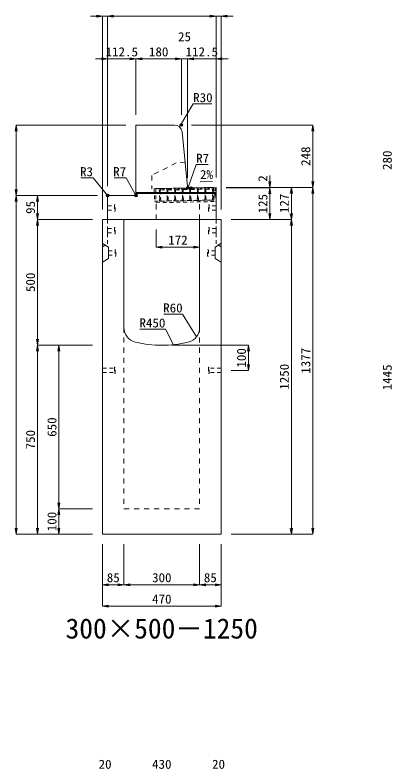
# Model space of a CAD drawing. Units: millimetres at full size; some dimension numbers follow another scale. Extents: x -18734 to 51600, y -18820 to 17820.
# Drawn here: x 10818 to 12313, y 5917 to 8912 of the extents above; entities that cross this region are included whole.
import ezdxf
from ezdxf.enums import TextEntityAlignment as Align

# ---------------------------------------------------------------- set-up
doc = ezdxf.new("R2010")
doc.units = ezdxf.units.MM
doc.header["$LTSCALE"] = 20
doc.header["$PDMODE"] = 32
doc.header["$PDSIZE"] = 10
doc.linetypes.add('USER1', pattern=[2, 1, -1])
doc.linetypes.add('USER2', pattern=[1.35, 0.75, -0.6])
for name, color, linetype, lineweight in [('インサート', 3, 'USER2', 9), ('グレーチング', 7, 'USER2', 5), ('受枠', 3, 'USER2', 9), ('寸法線', 7, 'Continuous', 13), ('引出線', 4, 'Continuous', 13), ('本体', 2, 'Continuous', 13), ('目地', 132, 'Continuous', 5)]:
    doc.layers.add(name, color=color, linetype=linetype, lineweight=lineweight)
doc.layers.add('作業エリア', color=11, linetype='Continuous')
doc.layers.add('文字', color=7, linetype='Continuous')
doc.styles.add('ＭＳ 明朝', font='')
doc.styles.get('ＭＳ 明朝').set_extended_font_data('MS Mincho')

# ---------------------------------------------------------------- blocks, each defined once
blk = doc.blocks.new('open_arrow')
at = {"color": 0, "linetype": 'Continuous', "lineweight": -2}
blk.add_lwpolyline([(7.5, 1.25), (0, 0), (7.5, -1.25)], dxfattribs=at)

msp = doc.modelspace()

# ---------------------------------------------------------------- linework, layer by layer
at = {"layer": 'インサート'}
for p, q in [((11185, 8153.5), (11212, 8153.5)), ((11185, 8153.5), (11185, 8136.5)), ((11215, 8157.5), (11212, 8157.5)), ((11212, 8157.5), (11212, 8132.5)), ((11215, 8132.5), (11215, 8157.5)), ((11585, 8157.5), (11588, 8157.5)), ((11585, 8132.5), (11585, 8157.5)), ((11588, 8157.5), (11588, 8132.5)), ((11615, 8153.5), (11588, 8153.5)), ((11615, 8153.5), (11615, 8136.5)), ((11185, 8136.5), (11212, 8136.5)), ((11212, 8132.5), (11215, 8132.5)), ((11588, 8132.5), (11585, 8132.5)), ((11615, 8136.5), (11588, 8136.5)), ((11185, 8063.5), (11212, 8063.5)), ((11185, 8063.5), (11185, 8046.5)), ((11215, 8067.5), (11212, 8067.5)), ((11212, 8067.5), (11212, 8042.5)), ((11215, 8042.5), (11215, 8067.5)), ((11585, 8067.5), (11588, 8067.5)), ((11585, 8042.5), (11585, 8067.5)), ((11588, 8067.5), (11588, 8042.5)), ((11615, 8063.5), (11588, 8063.5)), ((11615, 8063.5), (11615, 8046.5)), ((11185, 8046.5), (11212, 8046.5)), ((11212, 8042.5), (11215, 8042.5)), ((11588, 8042.5), (11585, 8042.5)), ((11615, 8046.5), (11588, 8046.5)), ((11188.2, 7975.5), (11215.2, 7975.5)), ((11188.2, 7975.5), (11188.2, 7958.5)), ((11218.2, 7979.5), (11215.2, 7979.5)), ((11215.2, 7979.5), (11215.2, 7954.5)), ((11218.2, 7954.5), (11218.2, 7979.5)), ((11581.8, 7979.5), (11584.8, 7979.5)), ((11581.8, 7954.5), (11581.8, 7979.5)), ((11584.8, 7979.5), (11584.8, 7954.5)), ((11611.8, 7975.5), (11584.8, 7975.5)), ((11611.8, 7975.5), (11611.8, 7958.5)), ((11188.2, 7958.5), (11215.2, 7958.5)), ((11215.2, 7954.5), (11218.2, 7954.5)), ((11584.8, 7954.5), (11581.8, 7954.5)), ((11611.8, 7958.5), (11584.8, 7958.5)), ((11165, 7508.5), (11212, 7508.5)), ((11165, 7508.5), (11165, 7491.5)), ((11165, 7491.5), (11212, 7491.5)), ((11215, 7512.5), (11212, 7512.5)), ((11212, 7512.5), (11212, 7487.5)), ((11212, 7487.5), (11215, 7487.5)), ((11215, 7487.5), (11215, 7512.5)), ((11588, 7512.5), (11585, 7512.5)), ((11585, 7512.5), (11585, 7487.5)), ((11585, 7487.5), (11588, 7487.5)), ((11588, 7487.5), (11588, 7512.5)), ((11635, 7508.5), (11588, 7508.5)), ((11635, 7491.5), (11588, 7491.5)), ((11635, 7491.5), (11635, 7508.5))]:
    msp.add_line(p, q, dxfattribs=at)
at = {"layer": 'グレーチング'}
for p, q in [((11389.92, 8222.5), (11604.88, 8226.8)), ((11395.04, 8216.6), (11419.92, 8223.1)), ((11395.04, 8216.6), (11420.04, 8217.1)), ((11425.04, 8217.2), (11449.91, 8223.7)), ((11425.04, 8217.2), (11450.03, 8217.7)), ((11455.03, 8217.8), (11479.91, 8224.3)), ((11455.03, 8217.8), (11480.03, 8218.3)), ((11485.03, 8218.4), (11509.9, 8224.9)), ((11485.03, 8218.4), (11510.02, 8218.9)), ((11515.02, 8219), (11539.89, 8225.5)), ((11515.02, 8219), (11540.01, 8219.5)), ((11545.01, 8219.6), (11569.89, 8226.1)), ((11545.01, 8219.6), (11570.01, 8220.1)), ((11575.01, 8220.2), (11599.88, 8226.7)), ((11575.01, 8220.2), (11600, 8220.7)), ((11390.92, 8172.51), (11605.88, 8176.81))]:
    msp.add_line(p, q, dxfattribs=at)
for points in [[(11389.92, 8222.5), (11394.92, 8222.6), (11395.04, 8216.6), (11394.06, 8215.58), (11394.78, 8179.59), (11395.8, 8178.61), (11395.92, 8172.61), (11390.92, 8172.51), (11390.8, 8178.51), (11391.78, 8179.53), (11391.06, 8215.52), (11390.04, 8216.5)], [(11419.92, 8223.1), (11424.92, 8223.2), (11425.04, 8217.2), (11424.06, 8216.18), (11424.78, 8180.19), (11425.8, 8179.21), (11425.92, 8173.21), (11420.92, 8173.11), (11420.8, 8179.11), (11421.78, 8180.13), (11421.06, 8216.12), (11420.04, 8217.1)], [(11449.91, 8223.7), (11454.91, 8223.8), (11455.03, 8217.8), (11454.05, 8216.78), (11454.77, 8180.79), (11455.79, 8179.81), (11455.91, 8173.81), (11450.91, 8173.71), (11450.79, 8179.71), (11451.77, 8180.73), (11451.05, 8216.72), (11450.03, 8217.7)], [(11479.91, 8224.3), (11484.91, 8224.4), (11485.03, 8218.4), (11484.05, 8217.38), (11484.77, 8181.39), (11485.79, 8180.41), (11485.91, 8174.41), (11480.91, 8174.31), (11480.79, 8180.31), (11481.77, 8181.33), (11481.05, 8217.32), (11480.03, 8218.3)], [(11509.9, 8224.9), (11514.9, 8225), (11515.02, 8219), (11514.04, 8217.98), (11514.76, 8181.99), (11515.78, 8181.01), (11515.9, 8175.01), (11510.9, 8174.91), (11510.78, 8180.91), (11511.76, 8181.93), (11511.04, 8217.92), (11510.02, 8218.9)], [(11539.89, 8225.5), (11544.89, 8225.6), (11545.01, 8219.6), (11544.03, 8218.58), (11544.75, 8182.59), (11545.77, 8181.61), (11545.89, 8175.61), (11540.89, 8175.51), (11540.77, 8181.51), (11541.75, 8182.53), (11541.03, 8218.52), (11540.01, 8219.5)], [(11569.89, 8226.1), (11574.89, 8226.2), (11575.01, 8220.2), (11574.03, 8219.18), (11574.75, 8183.19), (11575.77, 8182.21), (11575.89, 8176.21), (11570.89, 8176.11), (11570.77, 8182.11), (11571.75, 8183.13), (11571.03, 8219.12), (11570.01, 8220.1)], [(11599.88, 8226.7), (11604.88, 8226.8), (11605, 8220.8), (11604.02, 8219.78), (11604.74, 8183.79), (11605.76, 8182.81), (11605.88, 8176.81), (11600.88, 8176.71), (11600.76, 8182.71), (11601.74, 8183.73), (11601.02, 8219.72), (11600, 8220.7)]]:
    msp.add_lwpolyline(points, close=True, dxfattribs=at)
at = {"layer": '作業エリア'}
for p in [(11477.5, 8475), (11502.5, 8225), (11515, 8225), (11185, 8195), (11297.5, 8195)]:
    msp.add_point(p, dxfattribs=at)
at = {"layer": '受枠'}
for p, q in [((11369.93, 8222.1), (11612.88, 8226.96)), ((11369.93, 8222.1), (11370.93, 8172.11)), ((11375.93, 8222.22), (11377.05, 8166.23)), ((11606.88, 8226.84), (11607.88, 8176.85)), ((11612.88, 8226.96), (11614, 8170.97)), ((11370.93, 8172.11), (11607.88, 8176.85)), ((11550.89, 8175.71), (11551.01, 8169.71)), ((11377.05, 8166.23), (11614, 8170.97))]:
    msp.add_line(p, q, dxfattribs=at)
at = {"layer": '寸法線'}
for p, q in [((11233, 8907.69), (11117, 8907.69)), ((11165, 8140), (11165, 8907.69)), ((11185, 8907.69), (11615, 8907.69)), ((11185, 8232), (11185, 8907.69)), ((11185, 8232), (11185, 8907.69)), ((11567, 8907.69), (11683, 8907.69)), ((11615, 8267), (11615, 8907.69)), ((11615, 8267), (11615, 8907.69)), ((11635, 8140), (11635, 8907.69)), ((11137, 8737.69), (11297.5, 8737.69)), ((11185, 8232), (11185, 8737.69)), ((11297.5, 8737.69), (11477.5, 8737.69)), ((11297.5, 8515), (11297.5, 8737.69)), ((11297.5, 8515), (11297.5, 8737.69)), ((11429.5, 8737.69), (11550.5, 8737.69)), ((11477.5, 8515), (11477.5, 8737.69)), ((11477.5, 8515), (11477.5, 8737.69)), ((11502.5, 8265), (11502.5, 8737.69)), ((11502.5, 8737.69), (11663, 8737.69)), ((11502.5, 8265), (11502.5, 8737.69)), ((11615, 8267), (11615, 8737.69)), ((10822.06, 8195), (10822.06, 8475)), ((11257.5, 8475), (10822.06, 8475)), ((11517.5, 8475), (11998.78, 8475)), ((11998.78, 8227), (11998.78, 8475)), ((11828.78, 8177), (11828.78, 8275)), ((11655, 8227), (11998.78, 8227)), ((11655, 8227), (11913.78, 8227)), ((11655, 8227), (11828.78, 8227)), ((11655, 8227), (11998.78, 8227)), ((11655, 8225), (11828.78, 8225)), ((11655, 8225), (11828.78, 8225)), ((11828.78, 8100), (11828.78, 8225)), ((11913.78, 8100), (11913.78, 8227)), ((11998.78, 8227), (11998.78, 6850)), ((10822.06, 6850), (10822.06, 8195)), ((11145, 8195), (10822.06, 8195)), ((11145, 8195), (10822.06, 8195)), ((10907.06, 8100), (10907.06, 8195)), ((11145, 8195), (10907.06, 8195)), ((10907.06, 8100), (10907.06, 7600)), ((11125, 8100), (10907.06, 8100)), ((11125, 8100), (10907.06, 8100)), ((11675, 8100), (11913.78, 8100)), ((11675, 8100), (11913.78, 8100)), ((11675, 8100), (11828.78, 8100)), ((11913.78, 8100), (11913.78, 6850)), ((11378, 8060), (11378, 7989.77)), ((11378, 7989.77), (11550, 7989.77)), ((11125, 7600), (10907.06, 7600)), ((10907.06, 6850), (10907.06, 7600)), ((11125, 7600), (10907.06, 7600)), ((10992.06, 7600), (10992.06, 6950)), ((11125, 7600), (10992.06, 7600)), ((11440, 7600), (11743.78, 7600)), ((11743.78, 7600), (11743.78, 7500)), ((11675, 7500), (11743.78, 7500)), ((11125, 6950), (10992.06, 6950)), ((10992.06, 6950), (10992.06, 6850)), ((11125, 6950), (10992.06, 6950)), ((11125, 6850), (10822.06, 6850)), ((11125, 6850), (10907.06, 6850)), ((11125, 6850), (10992.06, 6850)), ((11675, 6850), (11913.78, 6850)), ((11675, 6850), (11998.78, 6850)), ((11165, 6810), (11165, 6648.84)), ((11165, 6810), (11165, 6563.84)), ((11250, 6810), (11250, 6648.84)), ((11250, 6810), (11250, 6648.84)), ((11550, 6810), (11550, 6648.84)), ((11550, 6810), (11550, 6648.84)), ((11635, 6810), (11635, 6648.84)), ((11635, 6810), (11635, 6563.84)), ((11165, 6648.84), (11250, 6648.84)), ((11250, 6648.84), (11550, 6648.84)), ((11550, 6648.84), (11635, 6648.84)), ((11165, 6563.84), (11635, 6563.84))]:
    msp.add_line(p, q, dxfattribs=at)
at = {"layer": '引出線'}
for points in [[(11470.48, 8467.24), (11524.33, 8558.64), (11599, 8558.64)], [(11504.14, 8226.81), (11536.08, 8317.58), (11584.01, 8317.58)], [(11185.88, 8194.12), (11127.15, 8264.49), (11079.43, 8264.49)], [(11295.45, 8197.05), (11258.75, 8264.49), (11210.82, 8264.49)], [(11552.12, 8249.12), (11600.83, 8250.1), (11552.08, 8249.12)], [(11537.07, 7633.32), (11482.66, 7723.21), (11407.98, 7723.21)], [(11446.44, 7602.4), (11414.22, 7663.55), (11313.21, 7663.55)]]:
    msp.add_lwpolyline(points, dxfattribs=at)
at = {"layer": '本体'}
for p, q in [((11297.5, 8475), (11297.5, 8202)), ((11297.5, 8475), (11450.35, 8475)), ((11480.2, 8447.99), (11501.87, 8231.3)), ((11515, 8225), (11508.83, 8225)), ((11615, 8227), (11515, 8225)), ((11615, 8227), (11615, 8100)), ((11185, 8192), (11185, 8100)), ((11290.5, 8195), (11188, 8195)), ((11165, 8100), (11165, 6850)), ((11165, 8100), (11250, 8100)), ((11185, 8100), (11615, 8100)), ((11250, 8100), (11250, 7670.53)), ((11550, 8100), (11635, 8100)), ((11550, 8100), (11550, 7670.53)), ((11635, 8100), (11635, 6850)), ((11165, 6850), (11635, 6850))]:
    msp.add_line(p, q, dxfattribs=at)
at = {"layer": '本体', "linetype": 'USER1'}
for p, q in [((11457.5, 8325), (11360.5, 8275)), ((11492.2, 8328), (11457.5, 8325)), ((11360.5, 8275), (11360.5, 8221.91)), ((11515, 8225), (11360.5, 8221.91)), ((11550, 8100), (11550, 8175.69)), ((11378, 8100), (11378, 8172.25))]:
    msp.add_line(p, q, dxfattribs=at)
at = {"layer": '本体', "linetype": 'USER2', "lineweight": 9}
for p, q in [((11185, 8003), (11185, 8100)), ((11615, 8003), (11615, 8100)), ((11165, 7990.5), (11185, 8003)), ((11635, 7990.5), (11615, 8003))]:
    msp.add_line(p, q, dxfattribs=at)
at = {"layer": '本体', "lineweight": 9}
for p, q in [((11165, 8004), (11188.2, 7989.5)), ((11634.58, 8003.74), (11611.8, 7989.5)), ((11188.2, 7989.5), (11188.2, 7944.5)), ((11611.8, 7989.5), (11611.8, 7944.5)), ((11188.2, 7944.5), (11165, 7930)), ((11611.8, 7944.5), (11635, 7930))]:
    msp.add_line(p, q, dxfattribs=at)
at = {"layer": '本体', "linetype": 'USER1', "lineweight": 15}
for p, q in [((11250, 7670.53), (11250, 6950)), ((11550, 7670.53), (11550, 6950)), ((11250, 6950), (11550, 6950))]:
    msp.add_line(p, q, dxfattribs=at)
at = {"layer": '本体'}
for centre, radius, start, end in [((11450.35, 8445), 30, 5.71059, 90), ((11508.83, 8232), 7, 185.71059, 270), ((11188, 8192), 3, 90, 180), ((11290.5, 8202), 7, 270, 0), ((11310, 7670.53), 60, 180, 256.65764), ((11490, 7670.53), 60, 283.34236, 0), ((11400, 8050), 450, 256.65764, 283.34236)]:
    msp.add_arc(centre, radius, start, end, dxfattribs=at)
at = {"layer": '目地'}
for p, q in [((11615, 8207), (11297.5, 8207)), ((11615, 8203), (11297.5, 8203))]:
    msp.add_line(p, q, dxfattribs=at)

# ---------------------------------------------------------------- block references
at = {"layer": '寸法線', "xscale": 3.2, "yscale": 3.2}
for p, rotation in [((11165, 8907.69), 180), ((11615, 8907.69), 180), ((11615, 8907.69), 180), ((11185, 8737.69), 180), ((11297.5, 8737.69), 180), ((11477.5, 8737.69), 180), ((11477.5, 8737.69), 180), ((10822.06, 8475), 270), ((11998.78, 8475), 270), ((11828.78, 8227), 90), ((11998.78, 8227), 90), ((10822.06, 8195), 90), ((11828.78, 8225), 270), ((11828.78, 8225), 270), ((11913.78, 8227), 270), ((11998.78, 8227), 270), ((10822.06, 8195), 270), ((10907.06, 8195), 270), ((10907.06, 8100), 90), ((11828.78, 8100), 90), ((11913.78, 8100), 90), ((10907.06, 8100), 270), ((11913.78, 8100), 270), ((11550, 7989.77), 180), ((10907.06, 7600), 90), ((10907.06, 7600), 270), ((10992.06, 7600), 270), ((11743.78, 7600), 270), ((11743.78, 7500), 90), ((10992.06, 6950), 90), ((10992.06, 6950), 270), ((10822.06, 6850), 90), ((10907.06, 6850), 90), ((10992.06, 6850), 90), ((11913.78, 6850), 90), ((11998.78, 6850), 90), ((11250, 6648.84), 180), ((11550, 6648.84), 180), ((11635, 6648.84), 180), ((11635, 6563.84), 180)]:
    msp.add_blockref('open_arrow', p, dxfattribs=dict(at, rotation=rotation))
for p in [(11185, 8907.69), (11185, 8907.69), (11635, 8907.69), (11297.5, 8737.69), (11502.5, 8737.69), (11502.5, 8737.69), (11615, 8737.69), (11378, 7989.77), (11165, 6648.84), (11250, 6648.84), (11550, 6648.84), (11165, 6563.84)]:
    msp.add_blockref('open_arrow', p, dxfattribs=at)
at = {"layer": '引出線', "xscale": 0.0533, "yscale": 0.0533}
for p, rotation in [((11470.48, 8467.24), 59.5), ((11552.12, 8249.12), 1.1), ((11504.14, 8226.81), 70.6), ((11185.88, 8194.12), 129.8), ((11295.45, 8197.05), 118.6), ((11537.07, 7633.32), 121.2), ((11446.44, 7602.4), 117.8)]:
    msp.add_blockref('open_arrow', p, dxfattribs=dict(at, rotation=rotation))

# ---------------------------------------------------------------- texts
at = {"layer": '寸法線', "style": 'ＭＳ 明朝', "width": 1.05}
for s, p in [('25', (11490, 8825.69)), ('112.5', (11241.25, 8765.69)), ('180', (11387.5, 8765.69)), ('112.5', (11558.75, 8765.69)), ('172', (11464, 8017.77)), ('85', (11207.5, 6676.84)), ('300', (11400, 6676.84)), ('85', (11592.5, 6676.84)), ('470', (11400, 6591.84)), ('20', (11175, 5935.69)), ('430', (11400, 5935.69)), ('20', (11625, 5935.69))]:
    msp.add_text(s, height=36.03, dxfattribs=at).set_placement(p, align=Align.MIDDLE_CENTER)
for s, p in [('248', (11970.78, 8351)), ('280', (12294.06, 8335)), ('2', (11800.78, 8262.59)), ('125', (11800.78, 8162.5)), ('127', (11885.78, 8163.5)), ('95', (10879.06, 8147.5)), ('500', (10879.06, 7850)), ('100', (11715.78, 7550)), ('1377', (11970.78, 7538.5)), ('1250', (11885.78, 7475)), ('1445', (12294.06, 7472.5)), ('650', (10964.06, 7275)), ('750', (10879.06, 7225)), ('100', (10964.06, 6900))]:
    msp.add_text(s, height=36.03, rotation=90, dxfattribs=at).set_placement(p, align=Align.MIDDLE_CENTER)
at = {"layer": '引出線', "style": 'ＭＳ 明朝', "width": 1.05}
for s, p in [('R30', (11524.33, 8601.84)), ('R7', (11536.08, 8360.78))]:
    msp.add_text(s, height=36.03, dxfattribs=at).set_placement(p, align=Align.TOP_LEFT)
for s, p in [('R3', (11127.15, 8307.69)), ('R7', (11258.75, 8307.69)), ('R60', (11482.66, 7766.41)), ('R450', (11414.22, 7706.75))]:
    msp.add_text(s, height=36.03, dxfattribs=at).set_placement(p, align=Align.TOP_RIGHT)
msp.add_text('2%', height=36.03, rotation=1.146, dxfattribs=at).set_placement((11551.15, 8296.02), align=Align.TOP_LEFT)
at = {"layer": '文字', "style": 'ＭＳ 明朝'}
msp.add_text('300×500－1250', height=80.06, dxfattribs=at).set_placement((11399.52, 6475.03), align=Align.MIDDLE_CENTER)

doc.saveas('drawing.dxf')
